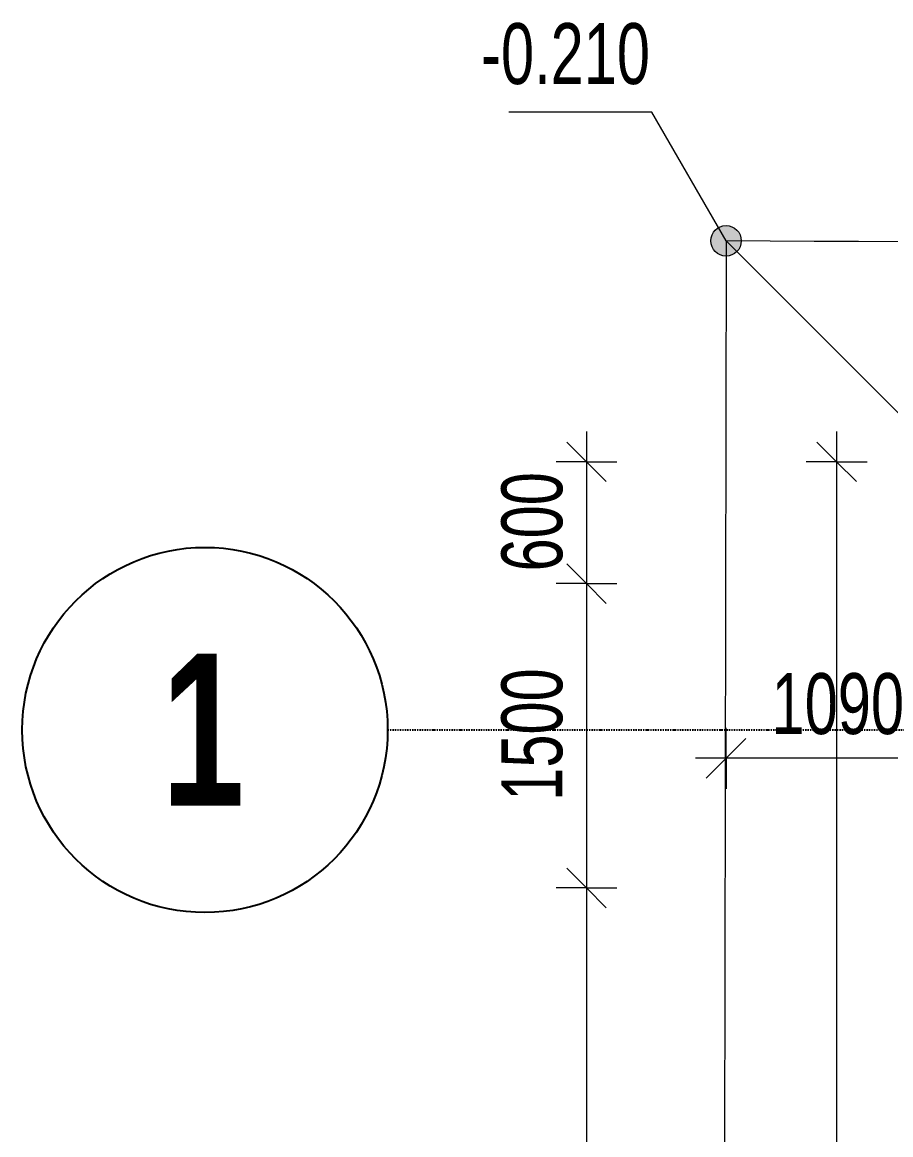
# Model space of a CAD drawing. Header units: millimetres. Extents: x 175047 to 362619, y -19363 to 158900.
# Drawn here: x 175314 to 179593, y 151095 to 156578 of the extents above; entities that cross this region are included whole.
import ezdxf

# ---------------------------------------------------------------- set-up
doc = ezdxf.new("R2010")
doc.units = ezdxf.units.MM
doc.linetypes.add('1_Čerchovaná 6_0mm', pattern=[12, 6, -3, 0, -3])
for name, color, linetype, lineweight in [('A-ANNO-DIMS', 7, 'Continuous', 9), ('A-ANNO-DIMS-150', 7, 'Continuous', 9), ('C-TOPO', 7, 'Continuous', 9), ('G-ANNO-DIMS', 7, 'Continuous', 9), ('G-ANNO-DIMS-2', 7, 'Continuous', 18)]:
    doc.layers.add(name, color=color, linetype=linetype, lineweight=lineweight)
for name, color, linetype, lineweight, true_color in [('S-GRID-1', 9, '1_Čerchovaná 6_0mm', 25, 0x808080), ('S-GRID-IDEN', 9, 'Continuous', 25, 0x808080), ('S-GRID-IDEN-1', 9, 'Continuous', 9, 0x808080)]:
    doc.layers.add(name, color=color, linetype=linetype, lineweight=lineweight, true_color=true_color)
doc.styles.add('Arial', font='arial.ttf', dxfattribs={"width": 0.7, "height": 300})
doc.styles.add('Arial_B', font='arialbd.ttf', dxfattribs={"width": 0.7, "height": 750})
doc.dimstyles.new('Vnitřní_-_průhledné', dxfattribs={"dimscale": 304.8, "dimtxt": 306.07782, "dimasz": 0.639764, "dimexe": 0.492126, "dimexo": 0.0625, "dimgap": 0.098425, "dimtad": 1, "dimdec": 0, "dimrnd": 5, "dimzin": 0, "dimdsep": 46, "dimtxsty": 'Arial', "dimblk1": 'OBLIQUE', "dimblk2": 'OBLIQUE', "dimsah": 1, "dimcen": 0.09, "dimdle": 0.492126, "dimazin": 0, "dimtfac": 1, "dimtdec": 4, "dimtix": 1, "dimtmove": 2, "dimatfit": 3, "dimfxl": 0.492126, "dimfxlon": 1, "dimtvp": 1, "dimtolj": 1, "dimtzin": 0, "dimarcsym": 2})
doc.dimstyles.new('Vnitřní_-_průhledné_1', dxfattribs={"dimscale": 304.8, "dimtxt": 306.07782, "dimasz": 0.639764, "dimexe": 0.492126, "dimexo": 0.0625, "dimgap": 0.098425, "dimtad": 1, "dimdec": 0, "dimrnd": 5, "dimzin": 0, "dimdsep": 46, "dimtxsty": 'Arial', "dimblk1": 'OBLIQUE', "dimblk2": 'OBLIQUE', "dimsah": 1, "dimcen": 0.09, "dimdle": 0.492126, "dimazin": 0, "dimtfac": 1, "dimtdec": 4, "dimtix": 1, "dimtmove": 0, "dimatfit": 3, "dimfxl": 0.492126, "dimfxlon": 1, "dimtvp": 1, "dimtolj": 1, "dimtzin": 0, "dimarcsym": 2})

# ---------------------------------------------------------------- blocks, each defined once
blk = doc.blocks.new('Osnova - 6mm-307864-VÝKOP')
at = {"layer": 'S-GRID-IDEN'}
blk.add_circle((0, 0), 6, dxfattribs=at)
blk = doc.blocks.new('DIMBLOCK1-VÝKOP')
at = {"layer": 'A-ANNO-DIMS-150'}
for p, q in [((179834, 153240.4), (179834, 146990.4)), ((179834, 153090.4), (179684, 153090.4)), ((179834, 153090.4), (179984, 153090.4)), ((179834, 146990.4), (179684, 146990.4)), ((179834, 146990.4), (179984, 146990.4))]:
    blk.add_line(p, q, dxfattribs=at)
at = {"layer": 'A-ANNO-DIMS-150', "lineweight": 18}
for p, q in [((179834, 153090.4), (179736.5, 153187.9)), ((179834, 153090.4), (179931.5, 152992.9)), ((179834, 146990.4), (179736.5, 147087.9)), ((179834, 146990.4), (179931.5, 146892.9))]:
    blk.add_line(p, q, dxfattribs=at)
at = {"layer": 'A-ANNO-DIMS-150', "color": 0, "insert": (179166.5, 149986.7), "char_height": 300, "width": 768.491, "attachment_point": 1, "rotation": 90, "line_spacing_factor": 0.941778, "style": 'Arial'}
blk.add_mtext('6100', dxfattribs=at)
blk = doc.blocks.new('_Oblique')
at = {"color": 0, "linetype": 'ByBlock', "lineweight": -2}
blk.add_line((-0.5, -0.5), (0.5, 0.5), dxfattribs=at)
blk = doc.blocks.new('DIMBLOCK13-VÝKOP')
at = {"layer": 'A-ANNO-DIMS-150'}
for p, q in [((179325.8, 154561.8), (179325.8, 124350.4)), ((179325.8, 154411.8), (179175.8, 154411.8)), ((179325.8, 154411.8), (179475.8, 154411.8)), ((179325.8, 124350.4), (179175.8, 124350.4)), ((179325.8, 124350.4), (179475.8, 124350.4))]:
    blk.add_line(p, q, dxfattribs=at)
at = {"layer": 'A-ANNO-DIMS-150', "lineweight": 18}
for p, q in [((179325.8, 154411.8), (179228.3, 154509.3)), ((179325.8, 154411.8), (179423.3, 154314.3)), ((179325.8, 124350.4), (179228.3, 124447.9)), ((179325.8, 124350.4), (179423.3, 124252.9))]:
    blk.add_line(p, q, dxfattribs=at)
at = {"layer": 'A-ANNO-DIMS-150', "color": 0, "insert": (178906.4, 138980.8), "char_height": 300, "width": 960.613, "attachment_point": 1, "rotation": 90, "line_spacing_factor": 0.941778, "style": 'Arial'}
blk.add_mtext('30060', dxfattribs=at)
blk = doc.blocks.new('DIMBLOCK20-VÝKOP')
at = {"layer": 'A-ANNO-DIMS-150'}
for p, q in [((178093.8, 154561.8), (178093.8, 153811.8)), ((178093.8, 154411.8), (177943.8, 154411.8)), ((178093.8, 154411.8), (178243.8, 154411.8)), ((178093.8, 153811.8), (177943.8, 153811.8)), ((178093.8, 153811.8), (178243.8, 153811.8))]:
    blk.add_line(p, q, dxfattribs=at)
at = {"layer": 'A-ANNO-DIMS-150', "lineweight": 18}
for p, q in [((178093.8, 154411.8), (177996.3, 154509.3)), ((178093.8, 154411.8), (178191.3, 154314.3)), ((178093.8, 153811.8), (177996.3, 153909.3)), ((178093.8, 153811.8), (178191.3, 153714.3))]:
    blk.add_line(p, q, dxfattribs=at)
at = {"layer": 'A-ANNO-DIMS-150', "color": 0, "insert": (177674.3, 153871.6), "char_height": 300, "width": 576.368, "attachment_point": 1, "rotation": 90, "line_spacing_factor": 0.941778, "style": 'Arial'}
blk.add_mtext('600', dxfattribs=at)
blk = doc.blocks.new('DIMBLOCK21-VÝKOP')
at = {"layer": 'A-ANNO-DIMS-150', "lineweight": 18}
for p, q in [((178093.8, 153811.8), (177996.3, 153909.3)), ((178093.8, 153811.8), (178191.3, 153714.3)), ((178093.8, 152311.8), (177996.3, 152409.3)), ((178093.8, 152311.8), (178191.3, 152214.3))]:
    blk.add_line(p, q, dxfattribs=at)
at = {"layer": 'A-ANNO-DIMS-150'}
for p, q in [((178093.8, 153811.8), (177943.8, 153811.8)), ((178093.8, 153811.8), (178093.8, 152311.8)), ((178093.8, 153811.8), (178243.8, 153811.8)), ((178093.8, 152311.8), (177943.8, 152311.8)), ((178093.8, 152311.8), (178243.8, 152311.8))]:
    blk.add_line(p, q, dxfattribs=at)
at = {"layer": 'A-ANNO-DIMS-150', "color": 0, "insert": (177674.3, 152741.6), "char_height": 300, "width": 768.491, "attachment_point": 1, "rotation": 90, "line_spacing_factor": 0.941778, "style": 'Arial'}
blk.add_mtext('1500', dxfattribs=at)
blk = doc.blocks.new('DIMBLOCK22-VÝKOP')
at = {"layer": 'A-ANNO-DIMS-150', "lineweight": 18}
for p, q in [((178093.8, 152311.8), (177996.3, 152409.3)), ((178093.8, 152311.8), (178191.3, 152214.3)), ((178093.8, 147740.4), (177996.3, 147837.9)), ((178093.8, 147740.4), (178191.3, 147642.9))]:
    blk.add_line(p, q, dxfattribs=at)
at = {"layer": 'A-ANNO-DIMS-150'}
for p, q in [((178093.8, 152311.8), (177943.8, 152311.8)), ((178093.8, 152311.8), (178093.8, 147740.4)), ((178093.8, 152311.8), (178243.8, 152311.8)), ((178093.8, 147740.4), (177943.8, 147740.4)), ((178093.8, 147740.4), (178243.8, 147740.4))]:
    blk.add_line(p, q, dxfattribs=at)
at = {"layer": 'A-ANNO-DIMS-150', "color": 0, "insert": (177674.3, 149705.9), "char_height": 300, "width": 768.491, "attachment_point": 1, "rotation": 90, "line_spacing_factor": 0.941778, "style": 'Arial'}
blk.add_mtext('4570', dxfattribs=at)
blk = doc.blocks.new('DIMBLOCK65-VÝKOP')
at = {"layer": 'A-ANNO-DIMS-150'}
for p, q in [((178781.2, 152950.9), (178781.2, 153100.9)), ((179870.5, 152950.9), (179870.5, 153100.9)), ((179870.5, 152950.9), (178631.2, 152950.9)), ((178781.2, 152950.9), (178781.2, 152800.9)), ((179870.5, 152950.9), (179870.5, 152800.9))]:
    blk.add_line(p, q, dxfattribs=at)
at = {"layer": 'A-ANNO-DIMS-150', "lineweight": 18}
for p, q in [((178781.2, 152950.9), (178878.7, 153048.4)), ((179870.5, 152950.9), (179968, 153048.4)), ((178781.2, 152950.9), (178683.7, 152853.4)), ((179870.5, 152950.9), (179773, 152853.4))]:
    blk.add_line(p, q, dxfattribs=at)
at = {"layer": 'A-ANNO-DIMS-150', "color": 0, "insert": (179005.6, 153370.3), "char_height": 300, "width": 768.491, "attachment_point": 1, "line_spacing_factor": 0.941778, "style": 'Arial'}
blk.add_mtext('1090', dxfattribs=at)

msp = doc.modelspace()

# ---------------------------------------------------------------- hatches: boundary and pattern name
at = {"layer": 'G-ANNO-DIMS-2'}
h = msp.add_hatch(color=256, dxfattribs=at)
edge = h.paths.add_edge_path()
edge.add_arc((178781.2, 155501.1), 75, 0, 360)

# ---------------------------------------------------------------- linework, layer by layer
at = {"layer": 'C-TOPO'}
msp.add_line((178781.2, 155501.1), (179870.5, 154411.8), dxfattribs=at)
at = {"layer": 'C-TOPO', "flags": 128}
for points in [[(178781.2, 155501.1), (178775, 151913.3), (178768.9, 148325.4), (178762.8, 144737.6), (178756.7, 141149.7), (178750.5, 137561.9), (178744.4, 133974.1), (178738.3, 130386.2), (178732.2, 126798.4), (178726, 123210.5)], [(180737.3, 155488.7), (180519.9, 155490.1), (180302.6, 155491.5), (180085.3, 155492.9), (179867.9, 155494.2), (179650.6, 155495.6), (179433.2, 155497), (179215.9, 155498.3), (178998.5, 155499.7), (178781.2, 155501.1)]]:
    msp.add_lwpolyline(points, dxfattribs=at)
at = {"layer": 'G-ANNO-DIMS'}
for p, q in [((178414.8, 156135.8), (177711.1, 156135.8)), ((178781.2, 155501.1), (178414.8, 156135.8))]:
    msp.add_line(p, q, dxfattribs=at)
at = {"layer": 'G-ANNO-DIMS-2'}
msp.add_circle((178781.2, 155501.1), 75, dxfattribs=at)
at = {"layer": 'S-GRID-1'}
msp.add_line((177113.8, 153090.4), (203907.7, 153090.4), dxfattribs=at)

# ---------------------------------------------------------------- block references
at = {"layer": 'S-GRID-IDEN', "xscale": 149.9999999999999, "yscale": 149.9999999999999, "zscale": 149.9999999999999, "rotation": 269.9999999999995}
msp.add_blockref('Osnova - 6mm-307864-VÝKOP', (176213.8, 153090.4), dxfattribs=at)

# ---------------------------------------------------------------- texts
at = {"layer": 'G-ANNO-DIMS', "insert": (177574.7, 156573.9), "char_height": 300, "width": 987.978, "attachment_point": 1, "line_spacing_factor": 0.941778, "style": 'Arial'}
msp.add_mtext('-0.210', dxfattribs=at)
at = {"layer": 'S-GRID-IDEN-1', "insert": (176000.4, 153467.1), "char_height": 750, "width": 505.063, "attachment_point": 1, "style": 'Arial_B'}
msp.add_mtext('\\fArial|b1|i0|c238|p34|;\\W.7;1', dxfattribs=at)

# ---------------------------------------------------------------- dimensions: what is measured, and where the dimension line sits
at = {"layer": 'A-ANNO-DIMS'}
for base, p1, p2, override, picture, middle in [((178093.8, 153811.8), (178243.8, 154411.8), (178243.8, 153811.8), {"dimpost": '<>', "dimfxl": 599.995557}, 'DIMBLOCK20-VÝKOP', (177910.6, 154111.8)), ((179325.8, 124350.4), (179475.8, 154411.8), (179475.8, 124350.4), {"dimpost": '<>', "dimfxl": 30061.375777}, 'DIMBLOCK13-VÝKOP', (179142.6, 139381.1)), ((178093.8, 152311.8), (178243.8, 153811.8), (178243.8, 152311.8), {"dimpost": '<>', "dimfxl": 1500}, 'DIMBLOCK21-VÝKOP', (177910.6, 153061.8)), ((178093.8, 147740.4), (178243.8, 152311.8), (178243.8, 147740.4), {"dimpost": '<>', "dimfxl": 4571.384664}, 'DIMBLOCK22-VÝKOP', (177910.6, 150026.1))]:
    dim = msp.add_linear_dim(base=base, p1=p1, p2=p2, angle=90, dimstyle='Vnitřní_-_průhledné_1', override=override, dxfattribs=at)
    dim.commit()
    dim.dimension.update_dxf_attribs({"geometry": picture, "text_midpoint": middle})
dim = msp.add_linear_dim(base=(178781.2, 152950.9), p1=(179870.5, 153100.9), p2=(178781.2, 153100.9), dimstyle='Vnitřní_-_průhledné_1', override={"dimpost": '<>', "dimfxl": 1089.324231}, dxfattribs=at)
dim.commit()
dim.dimension.update_dxf_attribs({"geometry": 'DIMBLOCK65-VÝKOP', "text_midpoint": (179325.8, 153134)})
dim = msp.add_linear_dim(base=(179834, 146990.4), p1=(179984, 153090.4), p2=(179984, 146990.4), angle=90, dimstyle='Vnitřní_-_průhledné', override={"dimpost": '<>', "dimfxl": 6100}, dxfattribs=at)
dim.commit()
dim.dimension.update_dxf_attribs({"geometry": 'DIMBLOCK1-VÝKOP', "text_midpoint": (179366.5, 150370.9), "dimtype": 160, "text_rotation": 90})

doc.saveas('drawing.dxf')
